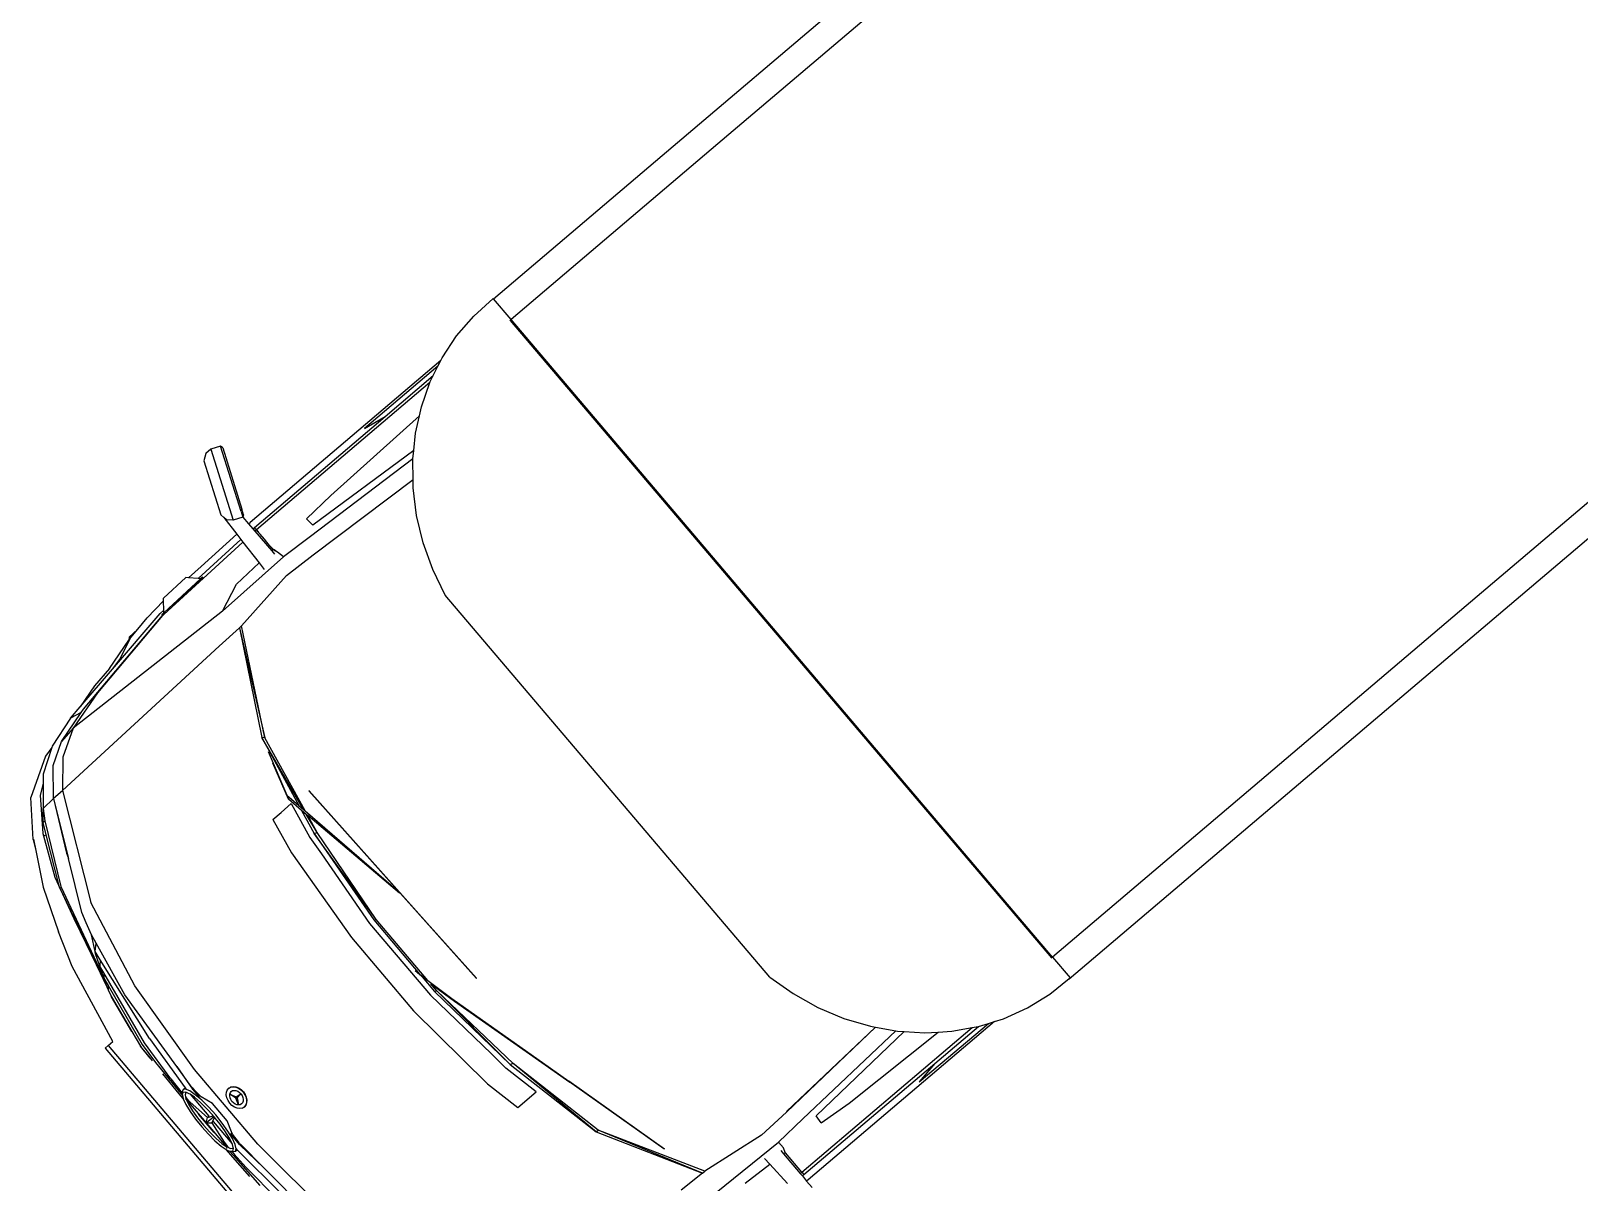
# Model space of a CAD drawing. Header units: millimetres. Extents: x 44692 to 659456, y -26273 to 96111.
# Drawn here: x 233759 to 237305, y -15147 to -12510 of the extents above; entities that cross this region are included whole.
import ezdxf

# ---------------------------------------------------------------- set-up
doc = ezdxf.new("R2010")
doc.units = ezdxf.units.MM
doc.header["$LTSCALE"] = 100
doc.layers.add('Transporte semielaborado', color=30, linetype='Continuous')

msp = doc.modelspace()

# ---------------------------------------------------------------- linework, layer by layer
at = {"layer": 'Transporte semielaborado'}
for p, q in [((235205.122, -12795.159), (236059.832, -12069.389)), ((235806.256, -12366.767), (235332.466, -12769.082)), ((234818.19, -13123.719), (235205.122, -12795.159)), ((235332.466, -12769.082), (234858.676, -13171.398)), ((235205.122, -12795.159), (235205.468, -12795.567)), ((234773.246, -13163.268), (234817.79, -13123.248)), ((234818.19, -13123.719), (234817.79, -13123.248)), ((234858.676, -13171.398), (234818.19, -13123.719)), ((234734.037, -13208.681), (234773.246, -13163.268)), ((234856.146, -13172.473), (234856.676, -13173.096)), ((234858.676, -13171.398), (234856.676, -13173.096)), ((234856.676, -13173.096), (236096.739, -14633.468)), ((236098.739, -14631.769), (234858.676, -13171.398)), ((234700.684, -13258.882), (234734.037, -13208.681)), ((234697.437, -13265.402), (234700.684, -13258.882)), ((234697.437, -13265.402), (234260.848, -13635.743)), ((234691.074, -13278.181), (234523.286, -13421.126)), ((234680.468, -13299.478), (234691.074, -13278.181)), ((234691.074, -13278.181), (234697.437, -13265.402)), ((234672.773, -13315.637), (234275.491, -13652.986)), ((234570.279, -13393.044), (234680.468, -13299.478)), ((234653.247, -13370.913), (234672.773, -13315.637)), ((234672.773, -13315.637), (234673.634, -13313.201)), ((234673.634, -13313.201), (234680.468, -13299.478)), ((234270.741, -13647.394), (234570.279, -13393.044)), ((234446.044, -13574.069), (234648.605, -13391.73)), ((234523.286, -13421.126), (234570.279, -13393.044)), ((234639.794, -13431.249), (234648.605, -13391.73)), ((234648.605, -13391.73), (234653.247, -13370.913)), ((234635.739, -13471.013), (234639.794, -13431.249)), ((237520.109, -13424.824), (237046.319, -13827.139)), ((234171.219, -13468.505), (234159.36, -13478.111)), ((234193.488, -13461.519), (234171.219, -13468.505)), ((234171.219, -13468.505), (234222.196, -13630.999)), ((234198.164, -13465.334), (234193.488, -13461.519)), ((234240.319, -13610.796), (234193.488, -13461.519)), ((234198.164, -13465.334), (234242.264, -13605.904)), ((234635.739, -13471.013), (234404.737, -13642.531)), ((234633.795, -13490.072), (234635.739, -13471.013)), ((234159.36, -13478.111), (234155.179, -13495.118)), ((234155.179, -13495.118), (234194.008, -13618.887)), ((234633.795, -13490.072), (234398.983, -13668.269)), ((234633.456, -13493.404), (234633.795, -13490.072)), ((234634.058, -13537.613), (234633.456, -13493.404)), ((234405.227, -13709.827), (234634.058, -13537.613)), ((234634.316, -13556.548), (234634.058, -13537.613)), ((234390.018, -13627.402), (234446.044, -13574.069)), ((234642.364, -13619.84), (234634.316, -13556.548)), ((234242.264, -13605.904), (234240.319, -13610.796)), ((234240.319, -13610.796), (234244.465, -13624.014)), ((234246.169, -13618.35), (234242.264, -13605.904)), ((234200.681, -13624.607), (234194.008, -13618.887)), ((234207.025, -13630.045), (234200.681, -13624.607)), ((234200.681, -13624.607), (234230.519, -13663.07)), ((234222.196, -13630.999), (234207.025, -13630.045)), ((234244.465, -13624.014), (234222.196, -13630.999)), ((234244.492, -13623.924), (234244.465, -13624.014)), ((234246.169, -13618.35), (234244.492, -13623.924)), ((234244.492, -13623.924), (234257.292, -13638.946)), ((234257.292, -13638.946), (234260.848, -13635.743)), ((234257.292, -13638.946), (234267.225, -13650.602)), ((234267.225, -13650.602), (234270.685, -13647.441)), ((234267.225, -13650.602), (234271.984, -13656.187)), ((234271.257, -13648.001), (234270.685, -13647.441)), ((234271.526, -13648.432), (234270.685, -13647.441)), ((234270.741, -13647.394), (234271.257, -13648.001)), ((234271.321, -13648.103), (234271.257, -13648.001)), ((234271.521, -13648.312), (234271.321, -13648.103)), ((234271.526, -13648.432), (234271.321, -13648.103)), ((234273.405, -13650.53), (234271.521, -13648.312)), ((234272.541, -13649.627), (234271.526, -13648.432)), ((234272.541, -13649.627), (234273.405, -13650.53)), ((234275.435, -13653.034), (234272.541, -13649.627)), ((234275.491, -13652.986), (234273.405, -13650.53)), ((234390.018, -13627.402), (234404.737, -13642.531)), ((234657.492, -13682.436), (234642.364, -13619.84)), ((236526.157, -14350.887), (237382.213, -13623.973)), ((234244.594, -13681.214), (234063.29, -13846.851)), ((234142.252, -13764.767), (234240.082, -13675.398)), ((234148.993, -13736.526), (234230.519, -13663.07)), ((234230.519, -13663.07), (234240.082, -13675.398)), ((234240.082, -13675.398), (234244.594, -13681.214)), ((234244.594, -13681.214), (234281.361, -13728.61)), ((234275.435, -13653.034), (234271.984, -13656.187)), ((234271.984, -13656.187), (234310.4, -13701.268)), ((234276.102, -13653.707), (234275.435, -13653.034)), ((234278.724, -13656.907), (234275.435, -13653.034)), ((234275.491, -13652.986), (234276.102, -13653.707)), ((234276.102, -13653.707), (234278.778, -13656.858)), ((234278.724, -13656.907), (234278.778, -13656.858)), ((234279.783, -13658.155), (234278.724, -13656.907)), ((234278.778, -13656.858), (234280.49, -13658.874)), ((234280.49, -13658.874), (234279.783, -13658.155)), ((234280.436, -13658.923), (234279.783, -13658.155)), ((234280.436, -13658.923), (234280.49, -13658.874)), ((234284.011, -13663.134), (234280.436, -13658.923)), ((234280.49, -13658.874), (234284.065, -13663.084)), ((234284.065, -13663.084), (234284.011, -13663.134)), ((234293.573, -13674.395), (234284.011, -13663.134)), ((234293.638, -13674.357), (234284.065, -13663.084)), ((234293.573, -13674.395), (234293.638, -13674.357)), ((234299.497, -13681.371), (234293.573, -13674.395)), ((234299.552, -13681.322), (234293.638, -13674.357)), ((234299.552, -13681.322), (234299.497, -13681.371)), ((234299.877, -13681.818), (234299.497, -13681.371)), ((234299.931, -13681.769), (234299.552, -13681.322)), ((234299.877, -13681.818), (234299.931, -13681.769)), ((234301.823, -13684.11), (234299.877, -13681.818)), ((234301.886, -13684.071), (234299.931, -13681.769)), ((234301.886, -13684.071), (234301.823, -13684.11)), ((234307.016, -13690.226), (234301.823, -13684.11)), ((234307.07, -13690.176), (234301.886, -13684.071)), ((234398.983, -13668.269), (234337.081, -13714.533)), ((234679.498, -13743.499), (234657.492, -13682.436)), ((234337.081, -13714.533), (234198.05, -13839.563)), ((234307.07, -13690.176), (234307.016, -13690.226)), ((234311.058, -13694.986), (234307.016, -13690.226)), ((234311.113, -13694.937), (234307.07, -13690.176)), ((234310.4, -13701.268), (234313.99, -13697.888)), ((234310.4, -13701.268), (234316.534, -13708.465)), ((234311.058, -13694.986), (234311.113, -13694.937)), ((234312.987, -13697.257), (234311.058, -13694.986)), ((234313.043, -13697.21), (234311.113, -13694.937)), ((234313.306, -13697.458), (234312.987, -13697.257)), ((234313.043, -13697.21), (234313.306, -13697.458)), ((234313.043, -13697.21), (234313.812, -13697.776)), ((234314.375, -13697.765), (234313.043, -13697.21)), ((234313.812, -13697.776), (234313.306, -13697.458)), ((234313.99, -13697.888), (234313.812, -13697.776)), ((234315.291, -13698.706), (234313.99, -13697.888)), ((234314.375, -13697.765), (234317.288, -13699.962)), ((234314.375, -13697.765), (234315.291, -13698.706)), ((234318.199, -13700.322), (234314.375, -13697.765)), ((234317.288, -13699.962), (234315.291, -13698.706)), ((234318.649, -13700.818), (234317.288, -13699.962)), ((234318.199, -13700.322), (234318.649, -13700.818)), ((234320.649, -13701.961), (234318.199, -13700.322)), ((234320.901, -13702.234), (234318.649, -13700.818)), ((234320.649, -13701.961), (234320.901, -13702.234)), ((234322.356, -13703.102), (234320.649, -13701.961)), ((234322.356, -13703.102), (234320.901, -13702.234)), ((234322.356, -13703.102), (234322.46, -13703.214)), ((234322.547, -13703.23), (234322.46, -13703.214)), ((234322.547, -13703.23), (234322.62, -13703.279)), ((234322.62, -13703.279), (234322.634, -13703.324)), ((234323.528, -13703.886), (234322.634, -13703.324)), ((234337.081, -13714.533), (234323.528, -13703.886)), ((234344.028, -13757.661), (234405.227, -13709.827)), ((234120.027, -13762.796), (234148.993, -13736.526)), ((234229.796, -13777.164), (234281.361, -13728.61)), ((234241.497, -13872.652), (234344.028, -13757.661)), ((234281.361, -13728.61), (234292.909, -13743.495)), ((234708.088, -13802.217), (234679.498, -13743.499)), ((234113.625, -13762.229), (234062.807, -13809.346)), ((234147.11, -13765.197), (234063.24, -13842.96)), ((234063.29, -13846.851), (234153.583, -13763.134)), ((234120.027, -13762.796), (234113.625, -13762.229)), ((234142.252, -13764.767), (234120.027, -13762.796)), ((234147.11, -13765.197), (234142.252, -13764.767)), ((234151.619, -13761.016), (234147.11, -13765.197)), ((234153.583, -13763.134), (234151.619, -13761.016)), ((234198.05, -13839.563), (234229.796, -13777.164)), ((234024.893, -13854.708), (234062.891, -13815.862)), ((234062.891, -13815.862), (234062.807, -13809.346)), ((234063.163, -13837.015), (234062.891, -13815.862)), ((235451.321, -14677.491), (234708.088, -13802.217)), ((237046.319, -13827.139), (236572.529, -14229.454)), ((234198.05, -13839.563), (233855.419, -14106.848)), ((233878.972, -14063.34), (234060.598, -13849.34)), ((234060.598, -13849.34), (233911.099, -14025.912)), ((233945.456, -13972.19), (234055.063, -13844.414)), ((234003.441, -13880.756), (234024.893, -13854.708)), ((234055.063, -13844.414), (234063.163, -13837.015)), ((234058.731, -13847.14), (234063.24, -13842.96)), ((234060.691, -13849.255), (234058.731, -13847.14)), ((234060.691, -13849.255), (234060.598, -13849.34)), ((234061.156, -13848.83), (234060.691, -13849.255)), ((234061.156, -13848.83), (234063.29, -13846.851)), ((234063.24, -13842.96), (234063.163, -13837.015)), ((233983.611, -13898.634), (233983.494, -13905.978)), ((234003.441, -13880.756), (233983.611, -13898.634)), ((233987.768, -13899.787), (234003.441, -13880.756)), ((234190.182, -13919.429), (234236.639, -13877.129)), ((234236.639, -13877.129), (234241.497, -13872.652)), ((234236.639, -13877.129), (234294.931, -14129.194)), ((234236.639, -13877.129), (234287.506, -14128.937)), ((234294.931, -14129.194), (234241.497, -13872.652)), ((233830.968, -14250.16), (234190.182, -13919.429)), ((233938.776, -13970.755), (233983.494, -13905.978)), ((233962.012, -13951.024), (233987.768, -13899.787)), ((233983.494, -13905.978), (233987.768, -13899.787)), ((233945.456, -13972.19), (233962.012, -13951.024)), ((233871.417, -14058.503), (233945.456, -13972.19)), ((233938.776, -13970.755), (233904.871, -14010.597)), ((233911.099, -14025.912), (233855.419, -14106.848)), ((233904.871, -14010.597), (233871.417, -14058.503)), ((233828.64, -14137.865), (233873.626, -14071.256)), ((233849.583, -14083.957), (233871.417, -14058.503)), ((233873.626, -14071.256), (233849.583, -14083.957)), ((233873.626, -14071.256), (233878.972, -14063.34)), ((233849.583, -14083.957), (233807.486, -14148.649)), ((233855.419, -14106.848), (233828.64, -14137.865)), ((233855.419, -14106.848), (233832.241, -14173.859)), ((233809.834, -14192.885), (233828.64, -14137.865)), ((234383.579, -14293.814), (234287.506, -14128.937)), ((234294.931, -14129.194), (234287.506, -14128.937)), ((234287.506, -14128.937), (234372.418, -14284.194)), ((234386.918, -14296.692), (234294.931, -14129.194)), ((233792.526, -14171.475), (233759, -14266.279)), ((233806.658, -14151.238), (233786.966, -14212.856)), ((233806.658, -14151.238), (233792.526, -14171.475)), ((233807.486, -14148.649), (233806.658, -14151.238)), ((233832.241, -14173.859), (233830.968, -14250.16)), ((234302.346, -14160.92), (234344.808, -14260.399)), ((233786.966, -14212.856), (233787.021, -14233.791)), ((233810.741, -14267.336), (233809.834, -14192.885)), ((234348.775, -14270.216), (234313.345, -14187.351)), ((233787.021, -14233.791), (233780.012, -14260.568)), ((233787.021, -14233.791), (233787.172, -14291.083)), ((233810.741, -14267.336), (233830.968, -14250.16)), ((233830.968, -14250.16), (233896.285, -14506.677)), ((234396.036, -14251.075), (234395.785, -14250.451)), ((234395.785, -14250.451), (234560.646, -14435.266)), ((234779.636, -14680.762), (234396.036, -14251.075)), ((236572.529, -14229.454), (236098.739, -14631.769)), ((233763.973, -14361.968), (233759, -14266.279)), ((233780.012, -14260.568), (233785.967, -14348.533)), ((233810.948, -14268.212), (233787.172, -14291.083)), ((233810.741, -14267.336), (233810.948, -14268.212)), ((233810.948, -14268.212), (233840.525, -14393.494)), ((233810.948, -14268.212), (233844.803, -14405.511)), ((234331.714, -14300.421), (234355.219, -14279.804)), ((234344.808, -14260.399), (234348.775, -14270.216)), ((234344.808, -14260.399), (234372.418, -14284.194)), ((234378.58, -14295.463), (234348.775, -14270.216)), ((234355.219, -14279.804), (234397.623, -14357.338)), ((234372.418, -14284.194), (234383.579, -14293.814)), ((233786.579, -14322.952), (233787.2, -14291.309)), ((233786.579, -14322.952), (233790.626, -14319.516)), ((233793.829, -14351.183), (233786.579, -14322.952)), ((233787.172, -14291.083), (233787.2, -14291.309)), ((233787.2, -14291.309), (233790.626, -14319.516)), ((233790.626, -14319.516), (233827.242, -14469.63)), ((234313.169, -14316.168), (234331.714, -14300.421)), ((234313.169, -14316.168), (234355.542, -14392.85)), ((234378.58, -14295.463), (234407.748, -14348.795)), ((234390.348, -14305.43), (234378.58, -14295.463)), ((234383.579, -14293.814), (234386.918, -14296.692)), ((234386.918, -14296.692), (234601.197, -14481.37)), ((234414.16, -14346.297), (234390.348, -14305.43)), ((234392.908, -14307.599), (234390.348, -14305.43)), ((234414.16, -14346.297), (234392.908, -14307.599)), ((234602.832, -14485.418), (234392.908, -14307.599)), ((233785.967, -14348.533), (233787.348, -14353.525)), ((233787.348, -14353.525), (233793.829, -14351.183)), ((233787.348, -14353.525), (233813.553, -14448.251)), ((233824.709, -14471.42), (233793.829, -14351.183)), ((234397.623, -14357.338), (234424.323, -14394.943)), ((234407.748, -14348.795), (234414.16, -14346.297)), ((234549.754, -14545.355), (234407.748, -14348.795)), ((234407.748, -14348.795), (234544.25, -14546.615)), ((234549.754, -14545.355), (234414.16, -14346.297)), ((236137.224, -14681.146), (236526.157, -14350.887)), ((236525.81, -14350.479), (236526.157, -14350.887)), ((233763.973, -14361.968), (233770.123, -14387.329)), ((233764.974, -14361.117), (233770.123, -14387.329)), ((233770.123, -14387.329), (233786.589, -14471.147)), ((233840.525, -14393.494), (233844.803, -14405.511)), ((234355.542, -14392.85), (234493.215, -14586.754)), ((234424.323, -14394.943), (234534.353, -14554.4)), ((233875.337, -14529.37), (233844.803, -14405.511)), ((233813.553, -14448.251), (233857.064, -14543.398)), ((234779.301, -14679.932), (234560.646, -14435.266)), ((234560.646, -14435.266), (234779.636, -14680.762)), ((233786.589, -14471.147), (233821.709, -14573.42)), ((233868.495, -14563.674), (233824.709, -14471.42)), ((233827.242, -14469.63), (233926.086, -14680.103)), ((234601.197, -14481.37), (234602.832, -14485.418)), ((233885.427, -14553.349), (233875.337, -14529.37)), ((233997.045, -14697.265), (233896.285, -14506.677)), ((233857.064, -14543.398), (233872.945, -14576.049)), ((233872.945, -14576.049), (233868.495, -14563.674)), ((233931.923, -14697.311), (233868.495, -14563.674)), ((233897.754, -14580.833), (233885.427, -14553.349)), ((234534.353, -14554.4), (234674.101, -14718.975)), ((234544.25, -14546.615), (234549.754, -14545.355)), ((234544.25, -14546.615), (234650.069, -14671.235)), ((234668.299, -14684.96), (234549.754, -14545.355)), ((233853.635, -14653.32), (233821.709, -14573.42)), ((233872.945, -14576.049), (233931.923, -14697.311)), ((233906.005, -14618.96), (233897.754, -14580.833)), ((233908.268, -14599.703), (233897.754, -14580.833)), ((233906.005, -14618.96), (233908.268, -14599.703)), ((233973.995, -14717.672), (233908.268, -14599.703)), ((234493.215, -14586.754), (234635.506, -14754.324)), ((233907.161, -14624.303), (233906.005, -14618.96)), ((233917.752, -14637.709), (233906.005, -14618.96)), ((233916.624, -14652.203), (233907.161, -14624.303)), ((233917.752, -14637.709), (233916.624, -14652.203)), ((234030.54, -14817.711), (233917.752, -14637.709)), ((236098.739, -14631.769), (236096.739, -14633.468)), ((236097.268, -14634.091), (236096.739, -14633.468)), ((236098.739, -14631.769), (236139.092, -14679.292)), ((233946.654, -14825.038), (233853.635, -14653.32)), ((233926.086, -14680.103), (233916.624, -14652.203)), ((233925.662, -14667.713), (233916.624, -14652.203)), ((233925.662, -14667.713), (233926.086, -14680.103)), ((234018.87, -14827.654), (233925.662, -14667.713)), ((234638.64, -14662.629), (234650.069, -14671.235)), ((234650.069, -14671.235), (234668.299, -14684.96)), ((234650.913, -14672.228), (234683.386, -14710.47)), ((235451.321, -14677.491), (235504.628, -14715.221)), ((236137.045, -14680.934), (236139.092, -14679.292)), ((233931.923, -14697.311), (233926.086, -14680.103)), ((233926.086, -14680.103), (233935.549, -14696.447)), ((233931.923, -14697.311), (233933.055, -14699.629)), ((233933.055, -14699.629), (233936.054, -14706.316)), ((233935.549, -14696.447), (233936.054, -14706.316)), ((233935.549, -14696.447), (234013.737, -14831.491)), ((233936.054, -14706.316), (233942.71, -14721.156)), ((234133.777, -14889.263), (233997.045, -14697.265)), ((234668.299, -14684.96), (234723.073, -14726.2)), ((234688.685, -14708.968), (234675.081, -14692.947)), ((234729.284, -14733.515), (234680.238, -14697.139)), ((234683.386, -14710.47), (234688.685, -14708.968)), ((234683.386, -14710.47), (234856.466, -14877.231)), ((234856.466, -14877.231), (234688.685, -14708.968)), ((234863.133, -14875.034), (234688.685, -14708.968)), ((234779.636, -14680.762), (234779.301, -14679.932)), ((236092.382, -14716.76), (236137.045, -14680.934)), ((236137.224, -14681.146), (236137.045, -14680.934)), ((233942.71, -14721.156), (233943.133, -14722.101)), ((233943.564, -14722.621), (233942.71, -14721.156)), ((233943.133, -14722.101), (233943.506, -14722.738)), ((233943.506, -14722.738), (233943.564, -14722.621)), ((233943.506, -14722.738), (233989.762, -14801.816)), ((233989.762, -14801.816), (233943.564, -14722.621)), ((234093.461, -14882.295), (233973.995, -14717.672)), ((234674.101, -14718.975), (234813.615, -14853.396)), ((234723.073, -14726.2), (234930.364, -14872.862)), ((234993.269, -14918.52), (234729.284, -14733.515)), ((235504.628, -14715.221), (235561.317, -14746.834)), ((235561.317, -14746.834), (235620.632, -14771.907)), ((235986.271, -14772.865), (236041.214, -14748.09)), ((236041.214, -14748.09), (236092.382, -14716.76)), ((234635.506, -14754.324), (234804.532, -14921.606)), ((235965.625, -14779.234), (235539.443, -15141.488)), ((235620.632, -14771.907), (235681.783, -14790.107)), ((235793.758, -14917.308), (235951.894, -14783.47)), ((235929.212, -14790.467), (235951.894, -14783.47)), ((235951.894, -14783.47), (235965.625, -14779.234)), ((235965.625, -14779.234), (235986.271, -14772.865)), ((233989.762, -14801.816), (234009.737, -14835.965)), ((234030.54, -14817.711), (234111.933, -14931.096)), ((235693.54, -14792.204), (235489.738, -14987.012)), ((235489.907, -14985.288), (235693.423, -14792.183)), ((235524.743, -15124.293), (235914.676, -14793.184)), ((235527.132, -15002.119), (235739.811, -14800.453)), ((235758.907, -14802.107), (235557.73, -14995.216)), ((235632.919, -14966.529), (235836.834, -14803.283)), ((235681.783, -14790.107), (235693.423, -14792.183)), ((235693.423, -14792.183), (235693.54, -14792.204)), ((235693.54, -14792.204), (235739.811, -14800.453)), ((235739.811, -14800.453), (235743.953, -14801.191)), ((235743.953, -14801.191), (235758.907, -14802.107)), ((235758.907, -14802.107), (235806.313, -14805.011)), ((235806.313, -14805.011), (235836.834, -14803.283)), ((235829.084, -14875.49), (235929.212, -14790.467)), ((235836.834, -14803.283), (235868.032, -14801.516)), ((235868.032, -14801.516), (235914.676, -14793.184)), ((235914.676, -14793.184), (235928.286, -14790.753)), ((235928.286, -14790.753), (235929.212, -14790.467)), ((233935.707, -14834.334), (233928.636, -14840.338)), ((233928.636, -14840.338), (234297.553, -15274.797)), ((233935.707, -14834.334), (233946.654, -14825.038)), ((233935.707, -14834.334), (234304.624, -15268.792)), ((234031.865, -14863.187), (234009.737, -14835.965)), ((234009.737, -14835.965), (234011.924, -14839.703)), ((234011.924, -14839.703), (234031.865, -14863.187)), ((234013.737, -14831.491), (234044.312, -14873.14)), ((234079.081, -14910.553), (234018.87, -14827.654)), ((234846.394, -14885.837), (234813.615, -14853.396)), ((234031.865, -14863.187), (234036.672, -14868.849)), ((234044.312, -14873.14), (234102.031, -14944.154)), ((234093.461, -14882.295), (234128.841, -14933.743)), ((234128.612, -14930.733), (234093.461, -14882.295)), ((234278.738, -15059.977), (234133.777, -14889.263)), ((234916.107, -14940.307), (234846.394, -14885.837)), ((234863.133, -14875.034), (234856.466, -14877.231)), ((234856.466, -14877.231), (235053.927, -15031.519)), ((235053.927, -15031.519), (234863.133, -14875.034)), ((235058.039, -15027.875), (234863.133, -14875.034)), ((234930.364, -14872.862), (234930.538, -14872.985)), ((234930.364, -14872.862), (235208.826, -15070.257)), ((234930.538, -14872.985), (234990.821, -14915.637)), ((234930.538, -14872.985), (234991.238, -14916.129)), ((235529.492, -15129.886), (235829.084, -14875.49)), ((235829.084, -14875.49), (235793.758, -14917.308)), ((234098.403, -14945.044), (234060.883, -14898.886)), ((234079.081, -14910.553), (234105.526, -14943.101)), ((234804.532, -14921.606), (234873.808, -14976.224)), ((234990.821, -14915.637), (234991.238, -14916.129)), ((235209.946, -15071.576), (234991.238, -14916.129)), ((234991.238, -14916.129), (234993.269, -14918.52)), ((234107.505, -14955.762), (234098.403, -14945.044)), ((234102.031, -14944.154), (234105.743, -14948.525)), ((234106.981, -14941.387), (234105.309, -14946.745)), ((234105.309, -14946.745), (234105.526, -14943.101)), ((234105.309, -14946.745), (234105.743, -14948.525)), ((234105.526, -14943.101), (234105.678, -14940.555)), ((234107.437, -14934.914), (234105.678, -14940.555)), ((234105.743, -14948.525), (234107.505, -14955.762)), ((234112.539, -14940.606), (234106.981, -14941.387)), ((234107.437, -14934.914), (234111.933, -14931.096)), ((234113.288, -14934.092), (234107.437, -14934.914)), ((234107.505, -14955.762), (234107.64, -14956.317)), ((234107.64, -14956.317), (234113.812, -14969.449)), ((234107.979, -14956.321), (234107.959, -14956.298)), ((234110.718, -14956.135), (234110.82, -14956.353)), ((234113.442, -14941.986), (234111.858, -14947.062)), ((234111.858, -14947.062), (234113.054, -14951.973)), ((234111.933, -14931.096), (234113.548, -14933.346)), ((234112.134, -14956.052), (234112.404, -14956.37)), ((234115.205, -14941.738), (234112.539, -14940.606)), ((234113.054, -14951.973), (234114.02, -14955.94)), ((234113.054, -14951.973), (234115.416, -14954.755)), ((234122.833, -14938.146), (234113.288, -14934.092)), ((234113.313, -14955.982), (234114.839, -14957.776)), ((234115.205, -14941.738), (234113.442, -14941.986)), ((234114.02, -14955.94), (234115.416, -14954.755)), ((234114.02, -14955.94), (234123.413, -14964.172)), ((234114.839, -14957.776), (234119.914, -14968.571)), ((234114.839, -14957.776), (234160.567, -15011.502)), ((234121.607, -14944.457), (234115.205, -14941.738)), ((234115.416, -14954.755), (234123.413, -14964.172)), ((234123.284, -14945.61), (234121.607, -14944.457)), ((234135.42, -14946.798), (234122.833, -14938.146)), ((234133.565, -14952.676), (234123.284, -14945.61)), ((234123.284, -14945.61), (234166.215, -14996.167)), ((234130.22, -14932.416), (234128.612, -14930.733)), ((234128.841, -14933.743), (234130.22, -14932.416)), ((234128.841, -14933.743), (234145.323, -14953.146)), ((234128.841, -14933.743), (234135.242, -14937.671)), ((234135.242, -14937.671), (234130.22, -14932.416)), ((234147.599, -14964.705), (234133.565, -14952.676)), ((234147.212, -14950.2), (234135.242, -14937.671)), ((234150.193, -14959.46), (234135.42, -14946.798)), ((234149.105, -14951.368), (234147.212, -14950.2)), ((234174.761, -14967.207), (234149.105, -14951.368)), ((234166.144, -14975.268), (234150.193, -14959.46)), ((234206.415, -14947.385), (234206.782, -14941.293)), ((234207.63, -14953.896), (234206.415, -14947.385)), ((234206.782, -14941.293), (234208.706, -14936.037)), ((234210.345, -14960.384), (234207.63, -14953.896)), ((234208.706, -14936.037), (234212.056, -14931.974)), ((234214.374, -14966.406), (234210.345, -14960.384)), ((234212.056, -14931.974), (234216.604, -14929.381)), ((234212.612, -14931.537), (234212.056, -14931.974)), ((234212.612, -14931.537), (234217.16, -14928.944)), ((234214.154, -14949.439), (234214.398, -14945.378)), ((234214.964, -14953.78), (234214.154, -14949.439)), ((234214.398, -14945.378), (234215.681, -14941.874)), ((234228.36, -14954.62), (234214.398, -14945.378)), ((234214.398, -14945.378), (234228.998, -14951.455)), ((234229.096, -14953.967), (234214.398, -14945.378)), ((234216.774, -14958.105), (234214.964, -14953.78)), ((234215.681, -14941.874), (234217.914, -14939.165)), ((234216.604, -14929.381), (234222.039, -14928.436)), ((234219.459, -14962.12), (234216.774, -14958.105)), ((234217.16, -14928.944), (234222.595, -14927.999)), ((234217.914, -14939.165), (234220.946, -14937.437)), ((234222.839, -14965.55), (234219.459, -14962.12)), ((234220.946, -14937.437), (234224.57, -14936.806)), ((234222.039, -14928.436), (234227.992, -14929.201)), ((234222.595, -14927.999), (234228.548, -14928.764)), ((234224.57, -14936.806), (234228.538, -14937.317)), ((234227.992, -14929.201), (234234.057, -14931.626)), ((234229.096, -14953.967), (234228.36, -14954.62)), ((234234.692, -14970.29), (234228.36, -14954.62)), ((234228.538, -14937.317), (234232.582, -14938.933)), ((234228.548, -14928.764), (234234.613, -14931.189)), ((234228.998, -14951.455), (234239.803, -14944.976)), ((234229.096, -14953.967), (234228.998, -14951.455)), ((234229.096, -14953.967), (234239.803, -14944.976)), ((234229.096, -14953.967), (234234.692, -14970.29)), ((234229.096, -14953.967), (234231.567, -14954.322)), ((234239.803, -14944.976), (234231.567, -14954.322)), ((234231.567, -14954.322), (234234.692, -14970.29)), ((234232.582, -14938.933), (234236.424, -14941.546)), ((234234.057, -14931.626), (234239.82, -14935.545)), ((234234.613, -14931.189), (234240.376, -14935.108)), ((234236.424, -14941.546), (234239.803, -14944.976)), ((234239.803, -14944.976), (234242.489, -14948.991)), ((234239.82, -14935.545), (234244.889, -14940.691)), ((234240.376, -14935.108), (234245.445, -14940.253)), ((234242.489, -14948.991), (234244.298, -14953.316)), ((234244.864, -14961.718), (234243.581, -14965.222)), ((234244.298, -14953.316), (234245.109, -14957.657)), ((234245.109, -14957.657), (234244.864, -14961.718)), ((234244.889, -14940.691), (234248.918, -14946.712)), ((234245.445, -14940.253), (234249.474, -14946.275)), ((234248.918, -14946.712), (234251.632, -14953.2)), ((234249.474, -14946.275), (234252.188, -14952.763)), ((234251.632, -14953.2), (234252.847, -14959.712)), ((234252.188, -14952.763), (234253.404, -14959.275)), ((234252.847, -14959.712), (234252.481, -14965.803)), ((234253.404, -14959.275), (234253.037, -14965.366)), ((234873.808, -14976.224), (234916.107, -14940.307)), ((234113.812, -14969.449), (234123.407, -14985.247)), ((234119.914, -14968.571), (234129.003, -14983.538)), ((234123.407, -14985.247), (234135.77, -15002.635)), ((234123.413, -14964.172), (234163.019, -14998.881)), ((234129.003, -14983.538), (234140.715, -15000.01)), ((234141.854, -14991.051), (234177.714, -15033.283)), ((234162.753, -14979.722), (234147.599, -14964.705)), ((234160.567, -15011.502), (234177.993, -14996.705)), ((234174.48, -14992.79), (234162.753, -14979.722)), ((234163.019, -14998.881), (234176.572, -14995.122)), ((234163.019, -14998.881), (234166.215, -14996.167)), ((234182.186, -14993.145), (234166.144, -14975.268)), ((234166.215, -14996.167), (234167.225, -14997.357)), ((234179.325, -14998.364), (234173.419, -15011.129)), ((234176.572, -14995.122), (234174.48, -14992.79)), ((234208.467, -15006.901), (234174.761, -14967.207)), ((234177.993, -14996.705), (234176.572, -14995.122)), ((234179.325, -14998.364), (234177.993, -14996.705)), ((234181.287, -15000.807), (234179.325, -14998.364)), ((234197.227, -15011.872), (234182.186, -14993.145)), ((234219.442, -14971.551), (234214.374, -14966.406)), ((234225.205, -14975.47), (234219.442, -14971.551)), ((234226.681, -14968.163), (234222.839, -14965.55)), ((234231.27, -14977.895), (234225.205, -14975.47)), ((234230.724, -14969.779), (234226.681, -14968.163)), ((234234.692, -14970.29), (234230.724, -14969.779)), ((234237.223, -14978.661), (234231.27, -14977.895)), ((234238.316, -14969.659), (234234.692, -14970.29)), ((234242.659, -14977.715), (234237.223, -14978.661)), ((234241.348, -14967.931), (234238.316, -14969.659)), ((234243.581, -14965.222), (234241.348, -14967.931)), ((234242.659, -14977.715), (234247.207, -14975.122)), ((234246.62, -14975.457), (234248.061, -14974.067)), ((234250.557, -14971.059), (234247.207, -14975.122)), ((234247.763, -14974.685), (234247.207, -14975.122)), ((234251.113, -14970.622), (234247.763, -14974.685)), ((234252.481, -14965.803), (234250.557, -14971.059)), ((234253.037, -14965.366), (234251.113, -14970.622)), ((235489.738, -14987.012), (235432.617, -15039.648)), ((235568.798, -15011.073), (235557.73, -14995.216)), ((235568.798, -15011.073), (235632.919, -14966.529)), ((234135.77, -15002.635), (234150.058, -15020.426)), ((234140.715, -15000.01), (234154.252, -15016.865)), ((234150.058, -15020.426), (234165.298, -15037.409)), ((234154.252, -15016.865), (234168.69, -15032.954)), ((234160.567, -15011.502), (234163.019, -14998.881)), ((234160.567, -15011.502), (234173.419, -15011.129)), ((234160.567, -15011.502), (234206.171, -15065.334)), ((234168.69, -15032.954), (234183.046, -15047.181)), ((234173.419, -15011.129), (234176.615, -15008.415)), ((234173.419, -15011.129), (234201.249, -15055.837)), ((234175.605, -15007.225), (234176.615, -15008.415)), ((234176.615, -15008.415), (234219.545, -15058.972)), ((234192.281, -15014.497), (234181.287, -15000.807)), ((234204.644, -15031.884), (234192.281, -15014.497)), ((234210.24, -15030.175), (234197.227, -15011.872)), ((234214.238, -15047.682), (234204.644, -15031.884)), ((234218.657, -15031.672), (234208.467, -15006.901)), ((234220.34, -15046.804), (234210.24, -15030.175)), ((234220.784, -15036.843), (234218.657, -15031.672)), ((235053.927, -15031.519), (235058.039, -15027.875)), ((235053.927, -15031.519), (235297.323, -15126.253)), ((235297.323, -15126.253), (235058.039, -15027.875)), ((235302.528, -15122.184), (235058.039, -15027.875)), ((235471.446, -15055.704), (235527.132, -15002.119)), ((234165.298, -15037.409), (234180.452, -15052.427)), ((234180.452, -15052.427), (234194.486, -15064.455)), ((234183.046, -15047.181), (234196.341, -15058.577)), ((234194.486, -15064.455), (234206.444, -15072.675)), ((234196.341, -15058.577), (234206.171, -15065.334)), ((234201.249, -15055.837), (234207.849, -15066.44)), ((234201.249, -15055.837), (234209.246, -15065.254)), ((234206.171, -15065.334), (234207.694, -15067.131)), ((234206.924, -15069.53), (234207.122, -15069.666)), ((234207.163, -15067.964), (234207.434, -15068.283)), ((234207.849, -15066.44), (234209.246, -15065.254)), ((234207.849, -15066.44), (234211.608, -15068.036)), ((234209.246, -15065.254), (234211.608, -15068.036)), ((234211.608, -15068.036), (234216.26, -15070.012)), ((234219.545, -15058.972), (234214.238, -15047.682)), ((234237.021, -15061.142), (234215.69, -15035.988)), ((234215.69, -15035.988), (234236.941, -15060.95)), ((234216.26, -15070.012), (234221.526, -15069.272)), ((234220.411, -15060.814), (234219.545, -15058.972)), ((234226.837, -15060.628), (234220.34, -15046.804)), ((234222.056, -15067.572), (234220.411, -15060.814)), ((234234.39, -15054.847), (234220.784, -15036.843)), ((234221.526, -15069.272), (234222.056, -15067.572)), ((234222.741, -15070.386), (234222.056, -15067.572)), ((234229.29, -15070.703), (234226.837, -15060.628)), ((234234.39, -15054.847), (234234.453, -15054.997)), ((234234.794, -15055.45), (234234.453, -15054.997)), ((234236.941, -15060.95), (234234.453, -15054.997)), ((234234.794, -15055.45), (234234.647, -15055.091)), ((234237.175, -15061.281), (234234.794, -15055.45)), ((234236.941, -15060.95), (234237.042, -15061.124)), ((234236.941, -15060.95), (234237.021, -15061.142)), ((234237.021, -15061.142), (234237.042, -15061.124)), ((234237.021, -15061.142), (234237.175, -15061.281)), ((234237.042, -15061.124), (234237.175, -15061.281)), ((234237.208, -15061.362), (234237.175, -15061.281)), ((234237.23, -15061.346), (234237.208, -15061.362)), ((234237.208, -15061.362), (234237.264, -15061.378)), ((234238.789, -15060.181), (234237.23, -15061.346)), ((234237.23, -15061.346), (234237.264, -15061.378)), ((234292.369, -15114.323), (234237.264, -15061.378)), ((234238.789, -15060.181), (234238.089, -15059.474)), ((234292.369, -15114.323), (234238.789, -15060.181)), ((234446.034, -15226.021), (234278.738, -15059.977)), ((235432.617, -15039.648), (235302.528, -15122.184)), ((235328.138, -15170.421), (235471.446, -15055.704)), ((235482.358, -15068.594), (235471.446, -15055.704)), ((235486.753, -15079.03), (235482.358, -15068.594)), ((234206.444, -15072.675), (234206.969, -15072.898)), ((234206.514, -15072.362), (234206.495, -15072.339)), ((234221.123, -15089.566), (234206.969, -15072.898)), ((234206.969, -15072.898), (234213.825, -15075.809)), ((234213.825, -15075.809), (234222.589, -15086.13)), ((234213.825, -15075.809), (234215.511, -15076.525)), ((234215.511, -15076.525), (234221.07, -15075.745)), ((234219.136, -15076.902), (234215.511, -15076.525)), ((234219.136, -15076.902), (234224.055, -15082.694)), ((234221.68, -15077.166), (234219.136, -15076.902)), ((234221.07, -15075.745), (234222.741, -15070.386)), ((234260.589, -15134.071), (234221.123, -15089.566)), ((234221.68, -15077.166), (234227.531, -15076.344)), ((234222.589, -15086.13), (234283.308, -15154.596)), ((234224.055, -15082.694), (234251.753, -15113.916)), ((234227.531, -15076.344), (234229.29, -15070.703)), ((234227.531, -15076.344), (234231.551, -15072.931)), ((234229.685, -15070.913), (234230.538, -15071.918)), ((234230.538, -15071.918), (234231.551, -15072.931)), ((234231.551, -15072.931), (234335.772, -15177.171)), ((235209.946, -15071.576), (235208.826, -15070.257)), ((235451.149, -15106.219), (235438.925, -15093.05)), ((235476.706, -15074.752), (235482.848, -15082.012)), ((235482.848, -15082.012), (235486.753, -15079.03)), ((235482.848, -15082.012), (235521.073, -15127.187)), ((235487.191, -15080.07), (235486.753, -15079.03)), ((235524.743, -15124.293), (235487.191, -15080.07)), ((234324.07, -15187.075), (234251.753, -15113.916)), ((234292.369, -15114.323), (234292.463, -15114.412)), ((234393.102, -15216.098), (234292.463, -15114.412)), ((235297.323, -15126.253), (235248.052, -15165.239)), ((235297.323, -15126.253), (235302.528, -15122.184)), ((235394.857, -15149.209), (235451.149, -15106.219)), ((235451.149, -15106.219), (235491.936, -15150.158)), ((235521.073, -15127.187), (235524.743, -15124.293)), ((235521.073, -15127.187), (235525.812, -15132.788)), ((235524.743, -15124.293), (235529.492, -15129.886)), ((235529.492, -15129.886), (235525.812, -15132.788)), ((235525.812, -15132.788), (235535.704, -15144.479)), ((235539.443, -15141.488), (235535.704, -15144.479)), ((235535.704, -15144.479), (235548.452, -15159.545))]:
    msp.add_line(p, q, dxfattribs=at)

doc.saveas('drawing.dxf')
